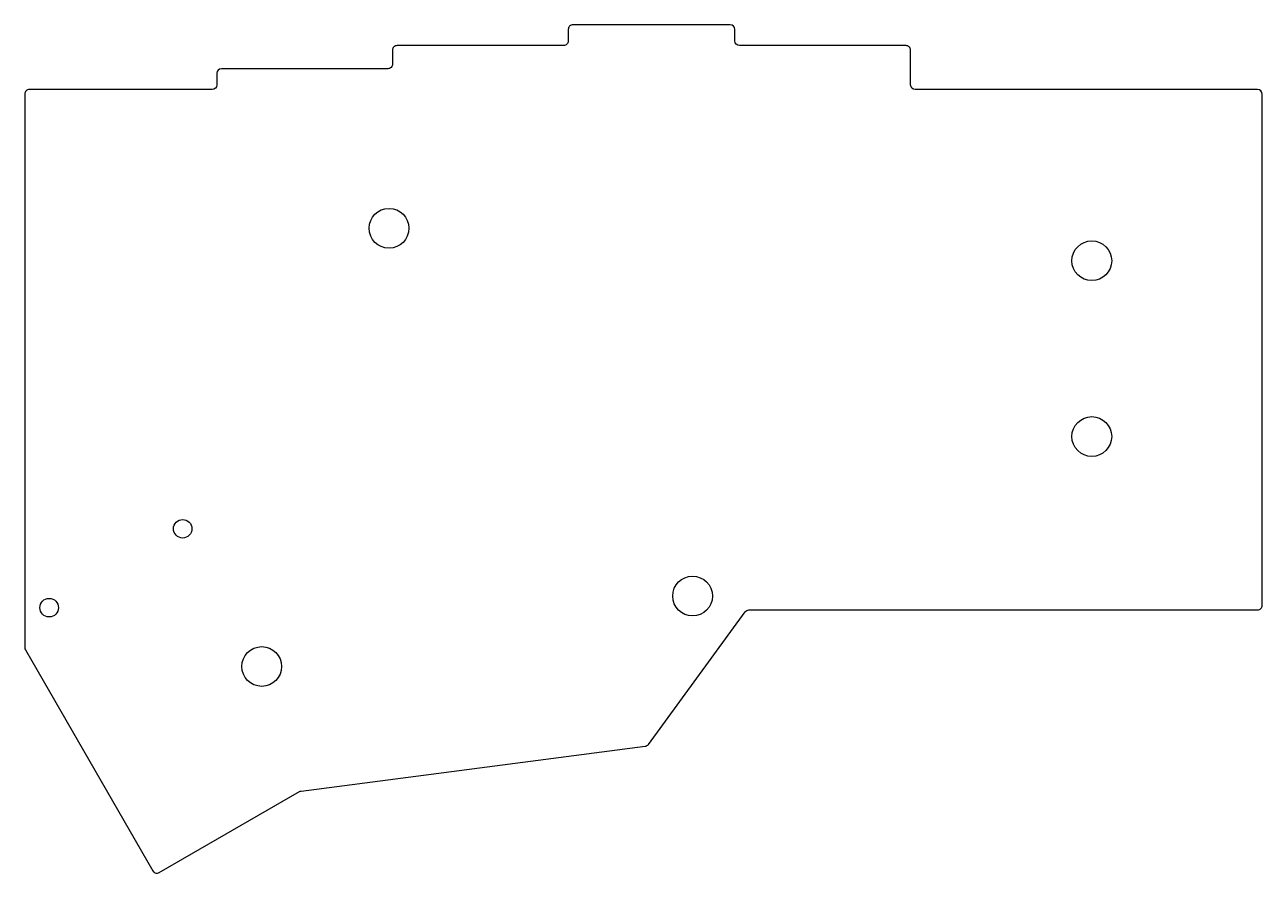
# Model space of a CAD drawing. Extents: x 256 to 390, y -111 to -20.
import ezdxf

# ---------------------------------------------------------------- set-up
doc = ezdxf.new("R2010")
doc.units = 0
doc.layers.get('0').update_dxf_attribs({"linetype": 'CONTINUOUS'})
doc.layers.add('BLACK', color=7, linetype='CONTINUOUS')

msp = doc.modelspace()

# ---------------------------------------------------------------- linework, layer by layer
at = {"linetype": 'Continuous'}
for centre in [(273.53, -74.25), (259.1, -82.78)]:
    msp.add_circle(centre, 1, dxfattribs=at)
at = {"layer": 'BLACK', "linetype": 'Continuous'}
msp.add_lwpolyline([(302.83, -22.02), (296.71, -22.02, 0.414214), (296.21, -22.52), (296.21, -24.02, -0.414214), (295.71, -24.52), (277.71, -24.52, 0.413746), (277.21, -25.02), (277.21, -26.27, -0.413772), (276.71, -26.77), (256.96, -26.77, 0.41424), (256.46, -27.27), (256.46, -87.09, 0.131534), (256.53, -87.34), (270.31, -111.24, 0.41447), (270.99, -111.42), (286.15, -102.66, -0.098986), (286.34, -102.6), (323.52, -97.76, 0.205667), (323.86, -97.56), (334.31, -83.23, -0.239653), (334.72, -83.02), (340.84, -83.02), (383.59, -83.02), (389.71, -83.02, 0.414214), (390.21, -82.52), (390.21, -27.27, 0.41419), (389.71, -26.77), (352.71, -26.77, -0.414199), (352.21, -26.27), (352.21, -22.52, 0.414214), (351.71, -22.02), (340.82, -22.02), (333.71, -22.02, -0.413791), (333.21, -21.52), (333.21, -20.27, 0.413791), (332.71, -19.77), (315.71, -19.77, 0.414214), (315.21, -20.27), (315.21, -21.52, -0.414214), (314.71, -22.02), (302.83, -22.02)], format="xyb", close=True, dxfattribs=at)
at = {"layer": 'BLACK'}
for centre in [(295.83, -41.77), (371.79, -45.28), (371.79, -64.28), (328.64, -81.52), (282.07, -89.14)]:
    msp.add_circle(centre, 2.15, dxfattribs=at)

doc.saveas('drawing.dxf')
